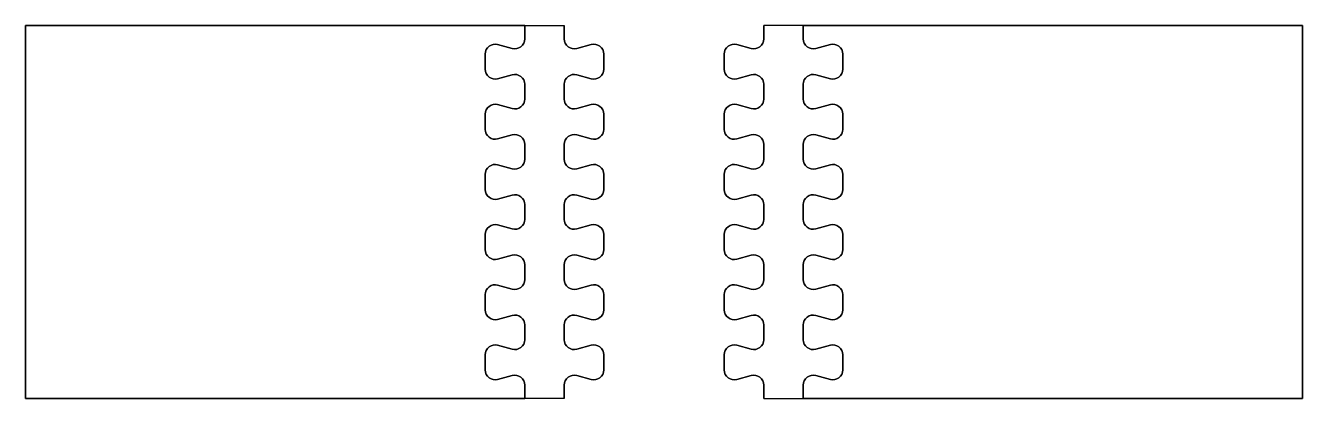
# Model space of a CAD drawing. Extents: x -30 to 500, y -165 to -10.
import ezdxf

# ---------------------------------------------------------------- set-up
doc = ezdxf.new("R2010")
doc.units = 0
doc.layers.add('1', color=7, linetype='CONTINUOUS')

# ---------------------------------------------------------------- blocks, each defined once
blk = doc.blocks.new('*M0')
at = {"layer": '1', "color": 7, "linetype": 'CONTINUOUS'}
for p, q in [((193.6, -10, 15), (193.6, -15.55678, 15)), ((193.6, -10, 22.5), (193.6, -10, 15)), ((193.6, -15.55678, 22.5), (193.6, -10, 22.5)), ((193.6, -15.55678, 15), (193.6, -15.55678, 22.5)), ((198.76116, -19.51708, 15), (204.83884, -17.88857, 15)), ((204.83884, -17.88857, 22.5), (198.76116, -19.51708, 22.5)), ((198.76116, -19.51708, 15), (198.76116, -19.51708, 22.5)), ((204.83884, -17.88857, 15), (204.83884, -17.88857, 22.5)), ((210, -21.84887, 22.5), (210, -21.84887, 15)), ((198.76116, -30.48294, 15), (198.76116, -30.48294, 22.5)), ((204.83884, -32.11145, 15), (198.76116, -30.48294, 15)), ((198.76116, -30.48294, 22.5), (204.83884, -32.11145, 22.5)), ((210, -28.15115, 22.5), (210, -28.15115, 15)), ((193.6, -34.44324, 15), (193.6, -40.55679, 15)), ((193.6, -34.44324, 15), (193.6, -34.44324, 22.5)), ((193.6, -40.55679, 22.5), (193.6, -34.44324, 22.5)), ((204.83884, -32.11145, 15), (204.83884, -32.11145, 22.5)), ((193.6, -40.55679, 15), (193.6, -40.55679, 22.5)), ((198.76116, -44.51708, 15), (204.83884, -42.88857, 15)), ((204.83884, -42.88857, 22.5), (198.76116, -44.51708, 22.5)), ((198.76116, -44.51708, 15), (198.76116, -44.51708, 22.5)), ((204.83884, -42.88857, 15), (204.83884, -42.88857, 22.5)), ((210, -46.84887, 22.5), (210, -46.84887, 15)), ((198.76116, -55.48293, 15), (198.76116, -55.48293, 22.5)), ((204.83884, -57.11145, 15), (198.76116, -55.48293, 15)), ((198.76116, -55.48293, 22.5), (204.83884, -57.11145, 22.5)), ((204.83884, -57.11145, 15), (204.83884, -57.11145, 22.5)), ((210, -53.15115, 22.5), (210, -53.15115, 15)), ((193.6, -59.44323, 15), (193.6, -65.55679, 15)), ((193.6, -59.44323, 15), (193.6, -59.44323, 22.5)), ((193.6, -65.55679, 22.5), (193.6, -59.44323, 22.5)), ((193.6, -65.55679, 15), (193.6, -65.55679, 22.5)), ((198.76116, -69.51709, 15), (204.83884, -67.88857, 15)), ((204.83884, -67.88857, 22.5), (198.76116, -69.51709, 22.5)), ((204.83884, -67.88857, 15), (204.83884, -67.88857, 22.5)), ((198.76116, -69.51709, 15), (198.76116, -69.51709, 22.5)), ((210, -71.84887, 22.5), (210, -71.84887, 15)), ((210, -78.15115, 22.5), (210, -78.15115, 15)), ((193.6, -84.44323, 15), (193.6, -90.55678, 15)), ((193.6, -84.44323, 15), (193.6, -84.44323, 22.5)), ((193.6, -90.55678, 22.5), (193.6, -84.44323, 22.5)), ((198.76116, -80.48293, 15), (198.76116, -80.48293, 22.5)), ((204.83884, -82.11145, 15), (198.76116, -80.48293, 15)), ((198.76116, -80.48293, 22.5), (204.83884, -82.11145, 22.5)), ((204.83884, -82.11145, 15), (204.83884, -82.11145, 22.5)), ((193.6, -90.55678, 15), (193.6, -90.55678, 22.5)), ((198.76116, -94.51708, 15), (204.83884, -92.88857, 15)), ((204.83884, -92.88857, 22.5), (198.76116, -94.51708, 22.5)), ((198.76116, -94.51708, 15), (198.76116, -94.51708, 22.5)), ((204.83884, -92.88857, 15), (204.83884, -92.88857, 22.5)), ((210, -96.84887, 22.5), (210, -96.84887, 15)), ((198.76116, -105.48294, 15), (198.76116, -105.48294, 22.5)), ((204.83884, -107.11145, 15), (198.76116, -105.48294, 15)), ((198.76116, -105.48294, 22.5), (204.83884, -107.11145, 22.5)), ((210, -103.15115, 22.5), (210, -103.15115, 15)), ((193.6, -109.44323, 15), (193.6, -115.55679, 15)), ((193.6, -109.44323, 15), (193.6, -109.44323, 22.5)), ((193.6, -115.55679, 22.5), (193.6, -109.44323, 22.5)), ((204.83884, -107.11145, 15), (204.83884, -107.11145, 22.5)), ((193.6, -115.55679, 15), (193.6, -115.55679, 22.5)), ((198.76116, -119.51708, 15), (204.83884, -117.88857, 15)), ((204.83884, -117.88857, 22.5), (198.76116, -119.51708, 22.5)), ((198.76116, -119.51708, 15), (198.76116, -119.51708, 22.5)), ((204.83884, -117.88857, 15), (204.83884, -117.88857, 22.5)), ((210, -121.84887, 22.5), (210, -121.84887, 15)), ((198.76116, -130.48294, 15), (198.76116, -130.48294, 22.5)), ((204.83884, -132.11145, 15), (198.76116, -130.48294, 15)), ((198.76116, -130.48294, 22.5), (204.83884, -132.11145, 22.5)), ((204.83884, -132.11145, 15), (204.83884, -132.11145, 22.5)), ((210, -128.15115, 22.5), (210, -128.15115, 15)), ((193.6, -134.44324, 15), (193.6, -134.44324, 22.5)), ((193.6, -134.44324, 15), (193.6, -140.55679, 15)), ((193.6, -140.55679, 22.5), (193.6, -134.44324, 22.5)), ((193.6, -140.55679, 15), (193.6, -140.55679, 22.5)), ((198.76116, -144.51708, 15), (204.83884, -142.88857, 15)), ((204.83884, -142.88857, 22.5), (198.76116, -144.51708, 22.5)), ((204.83884, -142.88857, 15), (204.83884, -142.88857, 22.5)), ((198.76116, -144.51708, 15), (198.76116, -144.51708, 22.5)), ((210, -146.84887, 22.5), (210, -146.84887, 15)), ((210, -153.15115, 22.5), (210, -153.15115, 15)), ((204.83884, -157.11145, 15), (198.76116, -155.48294, 15)), ((198.76116, -155.48294, 22.5), (204.83884, -157.11145, 22.5)), ((198.76116, -155.48294, 15), (198.76116, -155.48294, 22.5)), ((204.83884, -157.11145, 15), (204.83884, -157.11145, 22.5)), ((193.6, -159.44324, 15), (193.6, -159.44324, 22.5)), ((193.6, -159.44324, 15), (193.6, -165, 15)), ((193.6, -165, 22.5), (193.6, -159.44324, 22.5)), ((193.6, -165, 15), (193.6, -165, 22.5))]:
    blk.add_line(p, q, dxfattribs=at)
for centre, start, end in [((197.7, -15.556783, 15), 180.00000131, 284.99997076), ((205.9, -21.848867, 22.5), 360, 104.99998611), ((197.7, -34.443237, 15), 75.0000321, 180.00000154), ((205.9, -28.151153, 22.5), 255.00001389, 360), ((197.7, -40.556788, 15), 179.99999994, 285.00003605), ((205.9, -46.848867, 22.5), 360, 105.00001667), ((197.7, -59.443226, 15), 74.99991358, 179.99999969), ((205.9, -53.151153, 22.5), 254.99993333, 0), ((197.7, -65.55679, 15), 180, 285.00003333), ((205.9, -71.848867, 22.5), 360, 105.000075), ((205.9, -78.151153, 22.5), 254.999925, 360), ((197.7, -84.443229, 15), 74.99996172, 180.0000006), ((197.7, -90.556783, 15), 180, 284.99997222), ((205.9, -96.848867, 22.5), 360, 104.99998611), ((197.7, -109.443231, 15), 74.99995889, 179.99999778), ((205.9, -103.151153, 22.5), 254.99997778, 360), ((197.7, -115.556787, 15), 180.00000074, 285.00000629), ((205.9, -121.848867, 22.5), 360, 104.99998611), ((197.7, -134.443236, 15), 74.9999996, 180.00000238), ((205.9, -128.151153, 22.5), 255.00001667, 360), ((197.7, -140.55679, 15), 180, 285.00002778), ((205.9, -146.848867, 22.5), 360, 105.000075), ((205.9, -153.151153, 22.5), 255.00003333, 360), ((197.7, -159.443238, 15), 75.00001356, 179.99999968)]:
    blk.add_arc(centre, 4.1, start, end, dxfattribs=at)
at = {"layer": '1', "color": 7, "linetype": 'CONTINUOUS', "extrusion": (0, 0, -1)}
for centre, start, end in [((-197.7, -15.556783, -22.5), 255.00002924, 359.99999869), ((-205.9, -21.848867, -15), 75.00001389, 180), ((-197.7, -34.443237, -22.5), 0.00000123, 104.99997068), ((-205.9, -28.151153, -15), 180, 284.99998611), ((-197.7, -40.556788, -22.5), 254.99996395, 0.00000006), ((-205.9, -46.848867, -15), 74.99998333, 180), ((-197.7, -59.443226, -22.5), 0.00000031, 105.00008642), ((-205.9, -53.151153, -15), 180, 285.00006667), ((-197.7, -65.55679, -22.5), 254.99996667, 360), ((-205.9, -71.848867, -15), 74.999925, 180), ((-205.9, -78.151153, -15), 180, 285.000075), ((-197.7, -84.443229, -22.5), 359.9999994, 105.00003828), ((-197.7, -90.556783, -22.5), 255.00002778, 360), ((-205.9, -96.848867, -15), 75.00001389, 180), ((-197.7, -109.443231, -22.5), 359.99999944, 105.00003833), ((-205.9, -103.151153, -15), 180, 285.00002222), ((-197.7, -115.556787, -22.5), 254.99999371, 359.99999926), ((-205.9, -121.848867, -15), 75.00001389, 180), ((-197.7, -134.443236, -22.5), 0.0000004, 105.00000318), ((-205.9, -128.151153, -15), 180, 284.99998333), ((-197.7, -140.55679, -22.5), 254.99997222, 0), ((-205.9, -146.848867, -15), 74.999925, 180), ((-205.9, -153.151153, -15), 180, 284.99996667), ((-197.7, -159.443238, -22.5), 0.00000032, 104.99998644)]:
    blk.add_arc(centre, 4.1, start, end, dxfattribs=at)
blk = doc.blocks.new('*M1')
at = {"layer": '1', "color": 7, "linetype": 'CONTINUOUS'}
for p, q in [((177.2, -15.55678, 30), (177.2, -10, 30)), ((177.2, -10, 22.5), (177.2, -15.55678, 22.5)), ((177.2, -10, 30), (177.2, -10, 22.5)), ((177.2, -10, 22.5), (193.6, -10, 22.5)), ((177.2, -15.55678, 30), (177.2, -15.55678, 22.5)), ((165.96116, -17.88857, 30), (165.96116, -17.88857, 22.5)), ((165.96116, -17.88857, 30), (172.03884, -19.51708, 30)), ((172.03884, -19.51708, 22.5), (165.96116, -17.88857, 22.5)), ((172.03884, -19.51708, 30), (172.03884, -19.51708, 22.5)), ((160.8, -28.15115, 30), (160.8, -21.84887, 30)), ((160.8, -21.84887, 22.5), (160.8, -28.15115, 22.5)), ((160.8, -21.84887, 30), (160.8, -21.84887, 22.5)), ((210, -28.15115, 22.5), (210, -21.84887, 22.5)), ((160.8, -28.15115, 30), (160.8, -28.15115, 22.5)), ((172.03884, -30.48294, 30), (165.96116, -32.11145, 30)), ((165.96116, -32.11145, 22.5), (172.03884, -30.48294, 22.5)), ((172.03884, -30.48294, 30), (172.03884, -30.48294, 22.5)), ((165.96116, -32.11145, 30), (165.96116, -32.11145, 22.5)), ((177.2, -40.55679, 30), (177.2, -34.44324, 30)), ((177.2, -34.44324, 22.5), (177.2, -40.55679, 22.5)), ((177.2, -34.44324, 30), (177.2, -34.44324, 22.5)), ((177.2, -40.55679, 30), (177.2, -40.55679, 22.5)), ((160.8, -53.15115, 30), (160.8, -46.84887, 30)), ((160.8, -46.84887, 22.5), (160.8, -53.15115, 22.5)), ((160.8, -46.84887, 30), (160.8, -46.84887, 22.5)), ((165.96116, -42.88857, 30), (165.96116, -42.88857, 22.5)), ((165.96116, -42.88857, 30), (172.03884, -44.51708, 30)), ((172.03884, -44.51708, 22.5), (165.96116, -42.88857, 22.5)), ((172.03884, -44.51708, 30), (172.03884, -44.51708, 22.5)), ((210, -53.15115, 22.5), (210, -46.84887, 22.5)), ((160.8, -53.15115, 30), (160.8, -53.15115, 22.5)), ((172.03884, -55.48293, 30), (165.96116, -57.11145, 30)), ((165.96116, -57.11145, 22.5), (172.03884, -55.48293, 22.5)), ((165.96116, -57.11145, 30), (165.96116, -57.11145, 22.5)), ((172.03884, -55.48293, 30), (172.03884, -55.48293, 22.5)), ((177.2, -65.55679, 30), (177.2, -59.44323, 30)), ((177.2, -59.44323, 22.5), (177.2, -65.55679, 22.5)), ((177.2, -59.44323, 30), (177.2, -59.44323, 22.5)), ((165.96116, -67.88857, 30), (165.96116, -67.88857, 22.5)), ((165.96116, -67.88857, 30), (172.03884, -69.51709, 30)), ((172.03884, -69.51709, 22.5), (165.96116, -67.88857, 22.5)), ((177.2, -65.55679, 30), (177.2, -65.55679, 22.5)), ((160.8, -78.15115, 30), (160.8, -71.84887, 30)), ((160.8, -71.84887, 22.5), (160.8, -78.15115, 22.5)), ((160.8, -71.84887, 30), (160.8, -71.84887, 22.5)), ((172.03884, -69.51709, 30), (172.03884, -69.51709, 22.5)), ((210, -78.15115, 22.5), (210, -71.84887, 22.5)), ((160.8, -78.15115, 30), (160.8, -78.15115, 22.5)), ((172.03884, -80.48293, 30), (165.96116, -82.11145, 30)), ((165.96116, -82.11145, 22.5), (172.03884, -80.48293, 22.5)), ((165.96116, -82.11145, 30), (165.96116, -82.11145, 22.5)), ((172.03884, -80.48293, 30), (172.03884, -80.48293, 22.5)), ((177.2, -90.55678, 30), (177.2, -84.44323, 30)), ((177.2, -84.44323, 22.5), (177.2, -90.55678, 22.5)), ((177.2, -84.44323, 30), (177.2, -84.44323, 22.5)), ((165.96116, -92.88857, 30), (172.03884, -94.51708, 30)), ((165.96116, -92.88857, 30), (165.96116, -92.88857, 22.5)), ((172.03884, -94.51708, 22.5), (165.96116, -92.88857, 22.5)), ((172.03884, -94.51708, 30), (172.03884, -94.51708, 22.5)), ((177.2, -90.55678, 30), (177.2, -90.55678, 22.5)), ((160.8, -96.84887, 30), (160.8, -96.84887, 22.5)), ((160.8, -103.15115, 30), (160.8, -96.84887, 30)), ((160.8, -96.84887, 22.5), (160.8, -103.15115, 22.5)), ((210, -103.15115, 22.5), (210, -96.84887, 22.5)), ((160.8, -103.15115, 30), (160.8, -103.15115, 22.5)), ((172.03884, -105.48294, 30), (165.96116, -107.11145, 30)), ((165.96116, -107.11145, 22.5), (172.03884, -105.48294, 22.5)), ((172.03884, -105.48294, 30), (172.03884, -105.48294, 22.5)), ((165.96116, -107.11145, 30), (165.96116, -107.11145, 22.5)), ((177.2, -109.44323, 30), (177.2, -109.44323, 22.5)), ((177.2, -115.55679, 30), (177.2, -109.44323, 30)), ((177.2, -109.44323, 22.5), (177.2, -115.55679, 22.5)), ((177.2, -115.55679, 30), (177.2, -115.55679, 22.5)), ((160.8, -121.84887, 30), (160.8, -121.84887, 22.5)), ((160.8, -128.15115, 30), (160.8, -121.84887, 30)), ((160.8, -121.84887, 22.5), (160.8, -128.15115, 22.5)), ((165.96116, -117.88857, 30), (172.03884, -119.51708, 30)), ((165.96116, -117.88857, 30), (165.96116, -117.88857, 22.5)), ((172.03884, -119.51708, 22.5), (165.96116, -117.88857, 22.5)), ((172.03884, -119.51708, 30), (172.03884, -119.51708, 22.5)), ((210, -128.15115, 22.5), (210, -121.84887, 22.5)), ((160.8, -128.15115, 30), (160.8, -128.15115, 22.5)), ((172.03884, -130.48294, 30), (165.96116, -132.11145, 30)), ((165.96116, -132.11145, 22.5), (172.03884, -130.48294, 22.5)), ((165.96116, -132.11145, 30), (165.96116, -132.11145, 22.5)), ((172.03884, -130.48294, 30), (172.03884, -130.48294, 22.5)), ((177.2, -134.44324, 30), (177.2, -134.44324, 22.5)), ((177.2, -140.55679, 30), (177.2, -134.44324, 30)), ((177.2, -134.44324, 22.5), (177.2, -140.55679, 22.5)), ((165.96116, -142.88857, 30), (172.03884, -144.51708, 30)), ((165.96116, -142.88857, 30), (165.96116, -142.88857, 22.5)), ((172.03884, -144.51708, 22.5), (165.96116, -142.88857, 22.5)), ((177.2, -140.55679, 30), (177.2, -140.55679, 22.5)), ((160.8, -146.84887, 30), (160.8, -146.84887, 22.5)), ((160.8, -153.15115, 30), (160.8, -146.84887, 30)), ((160.8, -146.84887, 22.5), (160.8, -153.15115, 22.5)), ((172.03884, -144.51708, 30), (172.03884, -144.51708, 22.5)), ((210, -153.15115, 22.5), (210, -146.84887, 22.5)), ((160.8, -153.15115, 30), (160.8, -153.15115, 22.5)), ((172.03884, -155.48294, 30), (165.96116, -157.11145, 30)), ((165.96116, -157.11145, 22.5), (172.03884, -155.48294, 22.5)), ((165.96116, -157.11145, 30), (165.96116, -157.11145, 22.5)), ((172.03884, -155.48294, 30), (172.03884, -155.48294, 22.5)), ((177.2, -159.44324, 30), (177.2, -159.44324, 22.5)), ((177.2, -165, 30), (177.2, -159.44324, 30)), ((177.2, -159.44324, 22.5), (177.2, -165, 22.5)), ((177.2, -165, 22.5), (177.2, -165, 30)), ((193.6, -165, 22.5), (177.2, -165, 22.5))]:
    blk.add_line(p, q, dxfattribs=at)
for centre, start, end in [((173.1, -15.556783, 30), 255.00002924, 359.99999869), ((164.9, -21.848867, 22.5), 75.00001389, 180), ((164.9, -28.151153, 22.5), 180, 284.99998611), ((173.1, -34.443237, 30), 0.00000123, 104.99997068), ((173.1, -40.556788, 30), 254.99996395, 0.00000006), ((164.9, -46.848867, 22.5), 74.99998333, 180), ((164.9, -53.151153, 22.5), 180, 285.00006667), ((173.1, -59.443226, 30), 0.00000031, 105.00008642), ((164.9, -71.848867, 22.5), 74.999925, 180), ((173.1, -65.55679, 30), 254.99996667, 360), ((164.9, -78.151153, 22.5), 180, 285.000075), ((173.1, -84.443229, 30), 359.9999994, 105.00003828), ((164.9, -96.848867, 22.5), 75.00001389, 180), ((173.1, -90.556783, 30), 255.00002778, 360), ((164.9, -103.151153, 22.5), 180, 285.00002222), ((173.1, -109.443231, 30), 359.99999944, 105.00003833), ((173.1, -115.556787, 30), 254.99999371, 359.99999926), ((164.9, -121.848867, 22.5), 75.00001389, 180), ((164.9, -128.151153, 22.5), 180, 284.99998333), ((173.1, -134.443236, 30), 0.0000004, 105.00000318), ((164.9, -146.848867, 22.5), 74.999925, 180), ((173.1, -140.55679, 30), 254.99997222, 0), ((164.9, -153.151153, 22.5), 180, 284.99996667), ((173.1, -159.443238, 30), 0.00000032, 104.99998644)]:
    blk.add_arc(centre, 4.1, start, end, dxfattribs=at)
at = {"layer": '1', "color": 7, "linetype": 'CONTINUOUS', "extrusion": (0, 0, -1)}
for centre, start, end in [((-173.1, -15.556783, -22.5), 180.00000131, 284.99997076), ((-164.9, -21.848867, -30), 360, 104.99998611), ((-164.9, -28.151153, -30), 255.00001389, 360), ((-173.1, -34.443237, -22.5), 75.0000321, 180.00000154), ((-173.1, -40.556788, -22.5), 179.99999994, 285.00003605), ((-164.9, -46.848867, -30), 360, 105.00001667), ((-164.9, -53.151153, -30), 254.99993333, 0), ((-173.1, -59.443226, -22.5), 74.99991358, 179.99999969), ((-164.9, -71.848867, -30), 360, 105.000075), ((-173.1, -65.55679, -22.5), 180, 285.00003333), ((-164.9, -78.151153, -30), 254.999925, 360), ((-173.1, -84.443229, -22.5), 74.99996172, 180.0000006), ((-164.9, -96.848867, -30), 360, 104.99998611), ((-173.1, -90.556783, -22.5), 180, 284.99997222), ((-164.9, -103.151153, -30), 254.99997778, 360), ((-173.1, -109.443231, -22.5), 74.99995889, 179.99999778), ((-173.1, -115.556787, -22.5), 180.00000074, 285.00000629), ((-164.9, -121.848867, -30), 360, 104.99998611), ((-164.9, -128.151153, -30), 255.00001667, 360), ((-173.1, -134.443236, -22.5), 74.9999996, 180.00000238), ((-164.9, -146.848867, -30), 360, 105.000075), ((-173.1, -140.55679, -22.5), 180, 285.00002778), ((-164.9, -153.151153, -30), 255.00003333, 360), ((-173.1, -159.443238, -22.5), 75.00001356, 179.99999968)]:
    blk.add_arc(centre, 4.1, start, end, dxfattribs=at)
blk = doc.blocks.new('*M2')
at = {"layer": '1', "color": 7, "linetype": 'CONTINUOUS'}
for p, q in [((-30, -165, 15), (-30, -10, 15)), ((-30, -10, 15), (193.6, -10, 15)), ((177.2, -10, 30), (-30, -10, 30)), ((-30, -10, 30), (-30, -165, 30)), ((-30, -10, 30), (-30, -10, 15)), ((210, -21.84887, 15), (210, -28.15115, 15)), ((210, -46.84887, 15), (210, -53.15115, 15)), ((210, -71.84887, 15), (210, -78.15115, 15)), ((210, -96.84887, 15), (210, -103.15115, 15)), ((210, -121.84887, 15), (210, -128.15115, 15)), ((210, -146.84887, 15), (210, -153.15115, 15)), ((193.6, -165, 15), (-30, -165, 15)), ((-30, -165, 30), (177.2, -165, 30)), ((-30, -165, 30), (-30, -165, 15))]:
    blk.add_line(p, q, dxfattribs=at)
blk = doc.blocks.new('*M3')
at = {"layer": '1', "color": 7, "linetype": 'CONTINUOUS'}
for name in ['*M2', '*M1']:
    blk.add_blockref(name, (0, 0), dxfattribs=at)
blk = doc.blocks.new('*M4')
at = {"layer": '1', "color": 7, "linetype": 'CONTINUOUS'}
for name in ['*M3', '*M0']:
    blk.add_blockref(name, (0, 0), dxfattribs=at)
blk = doc.blocks.new('*M5')
at = {"layer": '1', "color": 7, "linetype": 'CONTINUOUS'}
for p, q in [((-193.6, -10, -15), (-193.6, -15.55678, -15)), ((-193.6, -10, -22.5), (-193.6, -10, -15)), ((-193.6, -15.55678, -22.5), (-193.6, -10, -22.5)), ((-193.6, -15.55678, -15), (-193.6, -15.55678, -22.5)), ((-198.76116, -19.51708, -15), (-204.83884, -17.88857, -15)), ((-204.83884, -17.88857, -22.5), (-198.76116, -19.51708, -22.5)), ((-204.83884, -17.88857, -15), (-204.83884, -17.88857, -22.5)), ((-198.76116, -19.51708, -15), (-198.76116, -19.51708, -22.5)), ((-210, -21.84887, -22.5), (-210, -21.84887, -15)), ((-210, -28.15115, -22.5), (-210, -28.15115, -15)), ((-204.83884, -32.11145, -15), (-198.76116, -30.48294, -15)), ((-198.76116, -30.48294, -22.5), (-204.83884, -32.11145, -22.5)), ((-198.76116, -30.48294, -15), (-198.76116, -30.48294, -22.5)), ((-204.83884, -32.11145, -15), (-204.83884, -32.11145, -22.5)), ((-193.6, -34.44324, -15), (-193.6, -40.55679, -15)), ((-193.6, -34.44324, -15), (-193.6, -34.44324, -22.5)), ((-193.6, -40.55679, -22.5), (-193.6, -34.44324, -22.5)), ((-193.6, -40.55679, -15), (-193.6, -40.55679, -22.5)), ((-210, -46.84887, -22.5), (-210, -46.84887, -15)), ((-198.76116, -44.51708, -15), (-204.83884, -42.88857, -15)), ((-204.83884, -42.88857, -22.5), (-198.76116, -44.51708, -22.5)), ((-204.83884, -42.88857, -15), (-204.83884, -42.88857, -22.5)), ((-198.76116, -44.51708, -15), (-198.76116, -44.51708, -22.5)), ((-210, -53.15115, -22.5), (-210, -53.15115, -15)), ((-204.83884, -57.11145, -15), (-198.76116, -55.48293, -15)), ((-198.76116, -55.48293, -22.5), (-204.83884, -57.11145, -22.5)), ((-204.83884, -57.11145, -15), (-204.83884, -57.11145, -22.5)), ((-198.76116, -55.48293, -15), (-198.76116, -55.48293, -22.5)), ((-193.6, -59.44323, -15), (-193.6, -65.55679, -15)), ((-193.6, -59.44323, -15), (-193.6, -59.44323, -22.5)), ((-193.6, -65.55679, -22.5), (-193.6, -59.44323, -22.5)), ((-198.76116, -69.51709, -15), (-204.83884, -67.88857, -15)), ((-204.83884, -67.88857, -22.5), (-198.76116, -69.51709, -22.5)), ((-204.83884, -67.88857, -15), (-204.83884, -67.88857, -22.5)), ((-193.6, -65.55679, -15), (-193.6, -65.55679, -22.5)), ((-210, -71.84887, -22.5), (-210, -71.84887, -15)), ((-198.76116, -69.51709, -15), (-198.76116, -69.51709, -22.5)), ((-210, -78.15115, -22.5), (-210, -78.15115, -15)), ((-204.83884, -82.11145, -15), (-198.76116, -80.48293, -15)), ((-198.76116, -80.48293, -22.5), (-204.83884, -82.11145, -22.5)), ((-204.83884, -82.11145, -15), (-204.83884, -82.11145, -22.5)), ((-198.76116, -80.48293, -15), (-198.76116, -80.48293, -22.5)), ((-193.6, -84.44323, -15), (-193.6, -90.55678, -15)), ((-193.6, -84.44323, -15), (-193.6, -84.44323, -22.5)), ((-193.6, -90.55678, -22.5), (-193.6, -84.44323, -22.5)), ((-198.76116, -94.51708, -15), (-204.83884, -92.88857, -15)), ((-204.83884, -92.88857, -22.5), (-198.76116, -94.51708, -22.5)), ((-204.83884, -92.88857, -15), (-204.83884, -92.88857, -22.5)), ((-198.76116, -94.51708, -15), (-198.76116, -94.51708, -22.5)), ((-193.6, -90.55678, -15), (-193.6, -90.55678, -22.5)), ((-210, -96.84887, -22.5), (-210, -96.84887, -15)), ((-210, -103.15115, -22.5), (-210, -103.15115, -15)), ((-204.83884, -107.11145, -15), (-198.76116, -105.48294, -15)), ((-198.76116, -105.48294, -22.5), (-204.83884, -107.11145, -22.5)), ((-198.76116, -105.48294, -15), (-198.76116, -105.48294, -22.5)), ((-204.83884, -107.11145, -15), (-204.83884, -107.11145, -22.5)), ((-193.6, -109.44323, -15), (-193.6, -115.55679, -15)), ((-193.6, -109.44323, -15), (-193.6, -109.44323, -22.5)), ((-193.6, -115.55679, -22.5), (-193.6, -109.44323, -22.5)), ((-193.6, -115.55679, -15), (-193.6, -115.55679, -22.5)), ((-210, -121.84887, -22.5), (-210, -121.84887, -15)), ((-198.76116, -119.51708, -15), (-204.83884, -117.88857, -15)), ((-204.83884, -117.88857, -22.5), (-198.76116, -119.51708, -22.5)), ((-204.83884, -117.88857, -15), (-204.83884, -117.88857, -22.5)), ((-198.76116, -119.51708, -15), (-198.76116, -119.51708, -22.5)), ((-210, -128.15115, -22.5), (-210, -128.15115, -15)), ((-204.83884, -132.11145, -15), (-198.76116, -130.48294, -15)), ((-198.76116, -130.48294, -22.5), (-204.83884, -132.11145, -22.5)), ((-204.83884, -132.11145, -15), (-204.83884, -132.11145, -22.5)), ((-198.76116, -130.48294, -15), (-198.76116, -130.48294, -22.5)), ((-193.6, -134.44324, -15), (-193.6, -134.44324, -22.5)), ((-193.6, -134.44324, -15), (-193.6, -140.55679, -15)), ((-193.6, -140.55679, -22.5), (-193.6, -134.44324, -22.5)), ((-198.76116, -144.51708, -15), (-204.83884, -142.88857, -15)), ((-204.83884, -142.88857, -22.5), (-198.76116, -144.51708, -22.5)), ((-204.83884, -142.88857, -15), (-204.83884, -142.88857, -22.5)), ((-193.6, -140.55679, -15), (-193.6, -140.55679, -22.5)), ((-210, -146.84887, -22.5), (-210, -146.84887, -15)), ((-198.76116, -144.51708, -15), (-198.76116, -144.51708, -22.5)), ((-210, -153.15115, -22.5), (-210, -153.15115, -15)), ((-204.83884, -157.11145, -15), (-198.76116, -155.48294, -15)), ((-198.76116, -155.48294, -22.5), (-204.83884, -157.11145, -22.5)), ((-204.83884, -157.11145, -15), (-204.83884, -157.11145, -22.5)), ((-198.76116, -155.48294, -15), (-198.76116, -155.48294, -22.5)), ((-193.6, -159.44324, -15), (-193.6, -159.44324, -22.5)), ((-193.6, -159.44324, -15), (-193.6, -165, -15)), ((-193.6, -165, -22.5), (-193.6, -159.44324, -22.5)), ((-193.6, -165, -15), (-193.6, -165, -22.5))]:
    blk.add_line(p, q, dxfattribs=at)
at = {"layer": '1', "color": 7, "linetype": 'CONTINUOUS', "extrusion": (0, 0, -1)}
for centre, start, end in [((197.7, -15.556783, 15), 180.00000131, 284.99997076), ((205.9, -21.848867, 22.5), 360, 104.99998611), ((205.9, -28.151153, 22.5), 255.00001389, 360), ((197.7, -34.443237, 15), 75.0000321, 180.00000154), ((197.7, -40.556788, 15), 179.99999994, 285.00003605), ((205.9, -46.848867, 22.5), 360, 105.00001667), ((205.9, -53.151153, 22.5), 254.99993333, 0), ((197.7, -59.443226, 15), 74.99991358, 179.99999969), ((205.9, -71.848867, 22.5), 360, 105.000075), ((197.7, -65.55679, 15), 180, 285.00003333), ((205.9, -78.151153, 22.5), 254.999925, 360), ((197.7, -84.443229, 15), 74.99996172, 180.0000006), ((205.9, -96.848867, 22.5), 360, 104.99998611), ((197.7, -90.556783, 15), 180, 284.99997222), ((205.9, -103.151153, 22.5), 254.99997778, 360), ((197.7, -109.443231, 15), 74.99995889, 179.99999778), ((197.7, -115.556787, 15), 180.00000074, 285.00000629), ((205.9, -121.848867, 22.5), 360, 104.99998611), ((205.9, -128.151153, 22.5), 255.00001667, 360), ((197.7, -134.443236, 15), 74.9999996, 180.00000238), ((205.9, -146.848867, 22.5), 360, 105.000075), ((197.7, -140.55679, 15), 180, 285.00002778), ((205.9, -153.151153, 22.5), 255.00003333, 360), ((197.7, -159.443238, 15), 75.00001356, 179.99999968)]:
    blk.add_arc(centre, 4.1, start, end, dxfattribs=at)
at = {"layer": '1', "color": 7, "linetype": 'CONTINUOUS'}
for centre, start, end in [((-197.7, -15.556783, -22.5), 255.00002924, 359.99999869), ((-205.9, -21.848867, -15), 75.00001389, 180), ((-205.9, -28.151153, -15), 180, 284.99998611), ((-197.7, -34.443237, -22.5), 0.00000123, 104.99997068), ((-197.7, -40.556788, -22.5), 254.99996395, 0.00000006), ((-205.9, -46.848867, -15), 74.99998333, 180), ((-205.9, -53.151153, -15), 180, 285.00006667), ((-197.7, -59.443226, -22.5), 0.00000031, 105.00008642), ((-205.9, -71.848867, -15), 74.999925, 180), ((-197.7, -65.55679, -22.5), 254.99996667, 360), ((-205.9, -78.151153, -15), 180, 285.000075), ((-197.7, -84.443229, -22.5), 359.9999994, 105.00003828), ((-205.9, -96.848867, -15), 75.00001389, 180), ((-197.7, -90.556783, -22.5), 255.00002778, 360), ((-205.9, -103.151153, -15), 180, 285.00002222), ((-197.7, -109.443231, -22.5), 359.99999944, 105.00003833), ((-197.7, -115.556787, -22.5), 254.99999371, 359.99999926), ((-205.9, -121.848867, -15), 75.00001389, 180), ((-205.9, -128.151153, -15), 180, 284.99998333), ((-197.7, -134.443236, -22.5), 0.0000004, 105.00000318), ((-205.9, -146.848867, -15), 74.999925, 180), ((-197.7, -140.55679, -22.5), 254.99997222, 0), ((-205.9, -153.151153, -15), 180, 284.99996667), ((-197.7, -159.443238, -22.5), 0.00000032, 104.99998644)]:
    blk.add_arc(centre, 4.1, start, end, dxfattribs=at)
blk = doc.blocks.new('*M6')
at = {"layer": '1', "color": 7, "linetype": 'CONTINUOUS'}
for p, q in [((-177.2, -10, -22.5), (-193.6, -10, -22.5)), ((-177.2, -15.55678, -30), (-177.2, -10, -30)), ((-177.2, -10, -22.5), (-177.2, -15.55678, -22.5)), ((-177.2, -10, -30), (-177.2, -10, -22.5)), ((-177.2, -15.55678, -30), (-177.2, -15.55678, -22.5)), ((-165.96116, -17.88857, -30), (-172.03884, -19.51708, -30)), ((-172.03884, -19.51708, -22.5), (-165.96116, -17.88857, -22.5)), ((-172.03884, -19.51708, -30), (-172.03884, -19.51708, -22.5)), ((-165.96116, -17.88857, -30), (-165.96116, -17.88857, -22.5)), ((-210, -28.15115, -22.5), (-210, -21.84887, -22.5)), ((-160.8, -28.15115, -30), (-160.8, -21.84887, -30)), ((-160.8, -21.84887, -22.5), (-160.8, -28.15115, -22.5)), ((-160.8, -21.84887, -30), (-160.8, -21.84887, -22.5)), ((-172.03884, -30.48294, -30), (-172.03884, -30.48294, -22.5)), ((-172.03884, -30.48294, -30), (-165.96116, -32.11145, -30)), ((-165.96116, -32.11145, -22.5), (-172.03884, -30.48294, -22.5)), ((-160.8, -28.15115, -30), (-160.8, -28.15115, -22.5)), ((-177.2, -40.55679, -30), (-177.2, -34.44324, -30)), ((-177.2, -34.44324, -22.5), (-177.2, -40.55679, -22.5)), ((-177.2, -34.44324, -30), (-177.2, -34.44324, -22.5)), ((-165.96116, -32.11145, -30), (-165.96116, -32.11145, -22.5)), ((-177.2, -40.55679, -30), (-177.2, -40.55679, -22.5)), ((-210, -53.15115, -22.5), (-210, -46.84887, -22.5)), ((-165.96116, -42.88857, -30), (-172.03884, -44.51708, -30)), ((-172.03884, -44.51708, -22.5), (-165.96116, -42.88857, -22.5)), ((-172.03884, -44.51708, -30), (-172.03884, -44.51708, -22.5)), ((-165.96116, -42.88857, -30), (-165.96116, -42.88857, -22.5)), ((-160.8, -53.15115, -30), (-160.8, -46.84887, -30)), ((-160.8, -46.84887, -22.5), (-160.8, -53.15115, -22.5)), ((-160.8, -46.84887, -30), (-160.8, -46.84887, -22.5)), ((-172.03884, -55.48293, -30), (-172.03884, -55.48293, -22.5)), ((-172.03884, -55.48293, -30), (-165.96116, -57.11145, -30)), ((-165.96116, -57.11145, -22.5), (-172.03884, -55.48293, -22.5)), ((-165.96116, -57.11145, -30), (-165.96116, -57.11145, -22.5)), ((-160.8, -53.15115, -30), (-160.8, -53.15115, -22.5)), ((-177.2, -65.55679, -30), (-177.2, -59.44323, -30)), ((-177.2, -59.44323, -22.5), (-177.2, -65.55679, -22.5)), ((-177.2, -59.44323, -30), (-177.2, -59.44323, -22.5)), ((-177.2, -65.55679, -30), (-177.2, -65.55679, -22.5)), ((-165.96116, -67.88857, -30), (-172.03884, -69.51709, -30)), ((-172.03884, -69.51709, -22.5), (-165.96116, -67.88857, -22.5)), ((-165.96116, -67.88857, -30), (-165.96116, -67.88857, -22.5)), ((-210, -78.15115, -22.5), (-210, -71.84887, -22.5)), ((-172.03884, -69.51709, -30), (-172.03884, -69.51709, -22.5)), ((-160.8, -78.15115, -30), (-160.8, -71.84887, -30)), ((-160.8, -71.84887, -22.5), (-160.8, -78.15115, -22.5)), ((-160.8, -71.84887, -30), (-160.8, -71.84887, -22.5)), ((-160.8, -78.15115, -30), (-160.8, -78.15115, -22.5)), ((-177.2, -90.55678, -30), (-177.2, -84.44323, -30)), ((-177.2, -84.44323, -22.5), (-177.2, -90.55678, -22.5)), ((-177.2, -84.44323, -30), (-177.2, -84.44323, -22.5)), ((-172.03884, -80.48293, -30), (-172.03884, -80.48293, -22.5)), ((-172.03884, -80.48293, -30), (-165.96116, -82.11145, -30)), ((-165.96116, -82.11145, -22.5), (-172.03884, -80.48293, -22.5)), ((-165.96116, -82.11145, -30), (-165.96116, -82.11145, -22.5)), ((-177.2, -90.55678, -30), (-177.2, -90.55678, -22.5)), ((-165.96116, -92.88857, -30), (-172.03884, -94.51708, -30)), ((-172.03884, -94.51708, -22.5), (-165.96116, -92.88857, -22.5)), ((-172.03884, -94.51708, -30), (-172.03884, -94.51708, -22.5)), ((-165.96116, -92.88857, -30), (-165.96116, -92.88857, -22.5)), ((-210, -103.15115, -22.5), (-210, -96.84887, -22.5)), ((-160.8, -96.84887, -30), (-160.8, -96.84887, -22.5)), ((-160.8, -103.15115, -30), (-160.8, -96.84887, -30)), ((-160.8, -96.84887, -22.5), (-160.8, -103.15115, -22.5)), ((-172.03884, -105.48294, -30), (-165.96116, -107.11145, -30)), ((-172.03884, -105.48294, -30), (-172.03884, -105.48294, -22.5)), ((-165.96116, -107.11145, -22.5), (-172.03884, -105.48294, -22.5)), ((-160.8, -103.15115, -30), (-160.8, -103.15115, -22.5)), ((-177.2, -109.44323, -30), (-177.2, -109.44323, -22.5)), ((-177.2, -115.55679, -30), (-177.2, -109.44323, -30)), ((-177.2, -109.44323, -22.5), (-177.2, -115.55679, -22.5)), ((-165.96116, -107.11145, -30), (-165.96116, -107.11145, -22.5)), ((-177.2, -115.55679, -30), (-177.2, -115.55679, -22.5)), ((-210, -128.15115, -22.5), (-210, -121.84887, -22.5)), ((-165.96116, -117.88857, -30), (-172.03884, -119.51708, -30)), ((-172.03884, -119.51708, -22.5), (-165.96116, -117.88857, -22.5)), ((-172.03884, -119.51708, -30), (-172.03884, -119.51708, -22.5)), ((-165.96116, -117.88857, -30), (-165.96116, -117.88857, -22.5)), ((-160.8, -121.84887, -30), (-160.8, -121.84887, -22.5)), ((-160.8, -128.15115, -30), (-160.8, -121.84887, -30)), ((-160.8, -121.84887, -22.5), (-160.8, -128.15115, -22.5)), ((-172.03884, -130.48294, -30), (-165.96116, -132.11145, -30)), ((-172.03884, -130.48294, -30), (-172.03884, -130.48294, -22.5)), ((-165.96116, -132.11145, -22.5), (-172.03884, -130.48294, -22.5)), ((-165.96116, -132.11145, -30), (-165.96116, -132.11145, -22.5)), ((-160.8, -128.15115, -30), (-160.8, -128.15115, -22.5)), ((-177.2, -134.44324, -30), (-177.2, -134.44324, -22.5)), ((-177.2, -140.55679, -30), (-177.2, -134.44324, -30)), ((-177.2, -134.44324, -22.5), (-177.2, -140.55679, -22.5)), ((-177.2, -140.55679, -30), (-177.2, -140.55679, -22.5)), ((-165.96116, -142.88857, -30), (-172.03884, -144.51708, -30)), ((-172.03884, -144.51708, -22.5), (-165.96116, -142.88857, -22.5)), ((-165.96116, -142.88857, -30), (-165.96116, -142.88857, -22.5)), ((-210, -153.15115, -22.5), (-210, -146.84887, -22.5)), ((-172.03884, -144.51708, -30), (-172.03884, -144.51708, -22.5)), ((-160.8, -146.84887, -30), (-160.8, -146.84887, -22.5)), ((-160.8, -153.15115, -30), (-160.8, -146.84887, -30)), ((-160.8, -146.84887, -22.5), (-160.8, -153.15115, -22.5)), ((-160.8, -153.15115, -30), (-160.8, -153.15115, -22.5)), ((-172.03884, -155.48294, -30), (-165.96116, -157.11145, -30)), ((-172.03884, -155.48294, -30), (-172.03884, -155.48294, -22.5)), ((-165.96116, -157.11145, -22.5), (-172.03884, -155.48294, -22.5)), ((-165.96116, -157.11145, -30), (-165.96116, -157.11145, -22.5)), ((-177.2, -159.44324, -30), (-177.2, -159.44324, -22.5)), ((-177.2, -165, -30), (-177.2, -159.44324, -30)), ((-177.2, -159.44324, -22.5), (-177.2, -165, -22.5)), ((-193.6, -165, -22.5), (-177.2, -165, -22.5)), ((-177.2, -165, -22.5), (-177.2, -165, -30))]:
    blk.add_line(p, q, dxfattribs=at)
at = {"layer": '1', "color": 7, "linetype": 'CONTINUOUS', "extrusion": (0, 0, -1)}
for centre, start, end in [((173.1, -15.556783, 30), 255.00002924, 359.99999869), ((164.9, -21.848867, 22.5), 75.00001389, 180), ((173.1, -34.443237, 30), 0.00000123, 104.99997068), ((164.9, -28.151153, 22.5), 180, 284.99998611), ((173.1, -40.556788, 30), 254.99996395, 0.00000006), ((164.9, -46.848867, 22.5), 74.99998333, 180), ((173.1, -59.443226, 30), 0.00000031, 105.00008642), ((164.9, -53.151153, 22.5), 180, 285.00006667), ((173.1, -65.55679, 30), 254.99996667, 360), ((164.9, -71.848867, 22.5), 74.999925, 180), ((164.9, -78.151153, 22.5), 180, 285.000075), ((173.1, -84.443229, 30), 359.9999994, 105.00003828), ((173.1, -90.556783, 30), 255.00002778, 360), ((164.9, -96.848867, 22.5), 75.00001389, 180), ((173.1, -109.443231, 30), 359.99999944, 105.00003833), ((164.9, -103.151153, 22.5), 180, 285.00002222), ((173.1, -115.556787, 30), 254.99999371, 359.99999926), ((164.9, -121.848867, 22.5), 75.00001389, 180), ((173.1, -134.443236, 30), 0.0000004, 105.00000318), ((164.9, -128.151153, 22.5), 180, 284.99998333), ((173.1, -140.55679, 30), 254.99997222, 0), ((164.9, -146.848867, 22.5), 74.999925, 180), ((164.9, -153.151153, 22.5), 180, 284.99996667), ((173.1, -159.443238, 30), 0.00000032, 104.99998644)]:
    blk.add_arc(centre, 4.1, start, end, dxfattribs=at)
at = {"layer": '1', "color": 7, "linetype": 'CONTINUOUS'}
for centre, start, end in [((-173.1, -15.556783, -22.5), 180.00000131, 284.99997076), ((-164.9, -21.848867, -30), 360, 104.99998611), ((-173.1, -34.443237, -22.5), 75.0000321, 180.00000154), ((-164.9, -28.151153, -30), 255.00001389, 360), ((-173.1, -40.556788, -22.5), 179.99999994, 285.00003605), ((-164.9, -46.848867, -30), 360, 105.00001667), ((-173.1, -59.443226, -22.5), 74.99991358, 179.99999969), ((-164.9, -53.151153, -30), 254.99993333, 0), ((-173.1, -65.55679, -22.5), 180, 285.00003333), ((-164.9, -71.848867, -30), 360, 105.000075), ((-164.9, -78.151153, -30), 254.999925, 360), ((-173.1, -84.443229, -22.5), 74.99996172, 180.0000006), ((-173.1, -90.556783, -22.5), 180, 284.99997222), ((-164.9, -96.848867, -30), 360, 104.99998611), ((-173.1, -109.443231, -22.5), 74.99995889, 179.99999778), ((-164.9, -103.151153, -30), 254.99997778, 360), ((-173.1, -115.556787, -22.5), 180.00000074, 285.00000629), ((-164.9, -121.848867, -30), 360, 104.99998611), ((-173.1, -134.443236, -22.5), 74.9999996, 180.00000238), ((-164.9, -128.151153, -30), 255.00001667, 360), ((-173.1, -140.55679, -22.5), 180, 285.00002778), ((-164.9, -146.848867, -30), 360, 105.000075), ((-164.9, -153.151153, -30), 255.00003333, 360), ((-173.1, -159.443238, -22.5), 75.00001356, 179.99999968)]:
    blk.add_arc(centre, 4.1, start, end, dxfattribs=at)
blk = doc.blocks.new('*M7')
at = {"layer": '1', "color": 7, "linetype": 'CONTINUOUS'}
for p, q in [((30, -10, -15), (-193.6, -10, -15)), ((-177.2, -10, -30), (30, -10, -30)), ((30, -165, -15), (30, -10, -15)), ((30, -10, -30), (30, -165, -30)), ((30, -10, -30), (30, -10, -15)), ((-210, -21.84887, -15), (-210, -28.15115, -15)), ((-210, -46.84887, -15), (-210, -53.15115, -15)), ((-210, -71.84887, -15), (-210, -78.15115, -15)), ((-210, -96.84887, -15), (-210, -103.15115, -15)), ((-210, -121.84887, -15), (-210, -128.15115, -15)), ((-210, -146.84887, -15), (-210, -153.15115, -15)), ((-193.6, -165, -15), (30, -165, -15)), ((30, -165, -30), (-177.2, -165, -30)), ((30, -165, -30), (30, -165, -15))]:
    blk.add_line(p, q, dxfattribs=at)
blk = doc.blocks.new('*M8')
at = {"layer": '1', "color": 7, "linetype": 'CONTINUOUS'}
for name in ['*M6', '*M7']:
    blk.add_blockref(name, (0, 0), dxfattribs=at)
blk = doc.blocks.new('*M9')
at = {"layer": '1', "color": 7, "linetype": 'CONTINUOUS'}
for name in ['*M5', '*M8']:
    blk.add_blockref(name, (0, 0), dxfattribs=at)

msp = doc.modelspace()

# ---------------------------------------------------------------- block references
at = {"layer": '1', "color": 7, "linetype": 'CONTINUOUS'}
for name, p in [('*M4', (0, 0)), ('*M9', (470, 0, 45))]:
    msp.add_blockref(name, p, dxfattribs=at)

doc.saveas('drawing.dxf')
